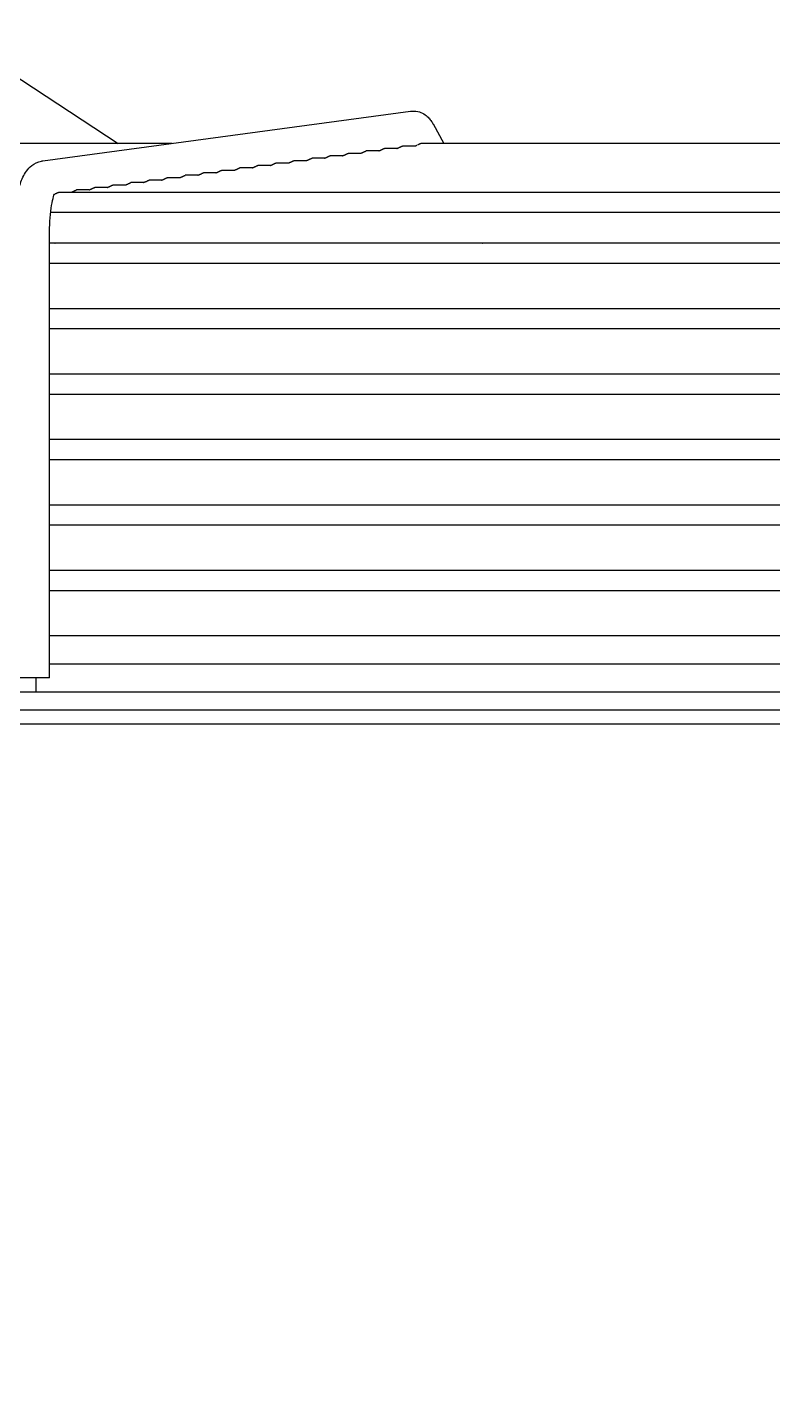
# Model space of a CAD drawing. Header units: millimetres. Extents: x 17891 to 32328, y 18593 to 29476.
# Drawn here: x 18009.67 to 18013.8, y 18980.43 to 18987.92 of the extents above; entities that cross this region are included whole.
import ezdxf

# ---------------------------------------------------------------- set-up
doc = ezdxf.new("R2010")
doc.units = ezdxf.units.MM
doc.header["$LTSCALE"] = 5
doc.layers.add('UNIT', color=6, linetype='Continuous')
doc.layers.add('WS-NO-CONTROL', color=3, linetype='Continuous')
doc.styles.add('SUBMITTAL', font='romans.shx', dxfattribs={"width": 0.75})
doc.dimstyles.new('SUBMITTAL', dxfattribs={"dimtxt": 0.09375, "dimasz": 0.09375, "dimexe": 0.03125, "dimexo": 0.0625, "dimgap": 0.0625, "dimtad": 0, "dimdec": 4, "dimzin": 4, "dimdsep": 46, "dimlunit": 4, "dimtxsty": 'SUBMITTAL', "dimcen": 0.09375, "dimclre": 6, "dimadec": 0, "dimazin": 0, "dimtfac": 1, "dimtdec": 0, "dimtofl": 0, "dimtmove": 0, "dimatfit": 3, "dimfxl": 0, "dimfrac": 2, "dimtolj": 1, "dimtzin": 4, "dimarcsym": 0})

msp = doc.modelspace()

# ---------------------------------------------------------------- linework, layer by layer
at = {"layer": 'UNIT'}
for p, q in [((18009.2369, 18987.8889), (18010.1738, 18987.2749)), ((18009.7571, 18987.1783), (18011.7925, 18987.4529)), ((18011.9174, 18987.383), (18011.9774, 18987.2749)), ((18010.4732, 18987.2749), (18008.9676, 18987.2749)), ((18011.6169, 18987.2331), (18011.5482, 18987.2331)), ((18011.7171, 18987.2466), (18011.6485, 18987.2466)), ((18011.8171, 18987.2601), (18011.7487, 18987.2601)), ((18015.8531, 18987.2749), (18011.8506, 18987.2749)), ((18011.116, 18987.1657), (18011.0471, 18987.1657)), ((18011.2162, 18987.1791), (18011.1473, 18987.1791)), ((18011.3164, 18987.1926), (18011.2476, 18987.1926)), ((18011.4166, 18987.2061), (18011.3478, 18987.2061)), ((18011.5167, 18987.2196), (18011.448, 18987.2196)), ((18010.5149, 18987.0847), (18010.4458, 18987.0847)), ((18010.6151, 18987.0982), (18010.546, 18987.0982)), ((18010.7153, 18987.1117), (18010.6462, 18987.1117)), ((18010.8155, 18987.1252), (18010.7464, 18987.1252)), ((18010.9156, 18987.1387), (18010.8467, 18987.1387)), ((18011.0158, 18987.1522), (18010.9469, 18987.1522)), ((18010.014, 18987.0172), (18009.9446, 18987.0172)), ((18010.1142, 18987.0307), (18010.0449, 18987.0307)), ((18010.2144, 18987.0442), (18010.1451, 18987.0442)), ((18010.3145, 18987.0577), (18010.2453, 18987.0577)), ((18010.4147, 18987.0712), (18010.3455, 18987.0712)), ((18017.8593, 18987.0037), (18009.8444, 18987.0037)), ((18009.8008, 18986.8935), (18017.903, 18986.8935)), ((18009.7949, 18984.3163), (18009.7949, 18986.7856)), ((18017.9088, 18986.7218), (18009.7949, 18986.7218)), ((18009.8239, 18986.7232), (18009.826, 18986.7218)), ((18010.5735, 18986.7232), (18010.5735, 18986.7218)), ((18009.7949, 18986.6115), (18017.9088, 18986.6115)), ((18017.9088, 18986.3596), (18009.7949, 18986.3596)), ((18009.7949, 18986.2493), (18017.9088, 18986.2493)), ((18017.9088, 18985.9974), (18009.7949, 18985.9974)), ((18009.7949, 18985.8871), (18017.9088, 18985.8871)), ((18017.9088, 18985.6352), (18009.7949, 18985.6352)), ((18009.7949, 18985.5249), (18017.9088, 18985.5249)), ((18017.9088, 18985.2729), (18009.7949, 18985.2729)), ((18009.7949, 18985.1627), (18017.9088, 18985.1627)), ((18017.9088, 18984.9107), (18009.7949, 18984.9107)), ((18009.7949, 18984.8005), (18017.9088, 18984.8005)), ((18017.9088, 18984.5485), (18009.7949, 18984.5485)), ((18009.7949, 18984.395), (18017.9088, 18984.395)), ((18009.7949, 18984.3163), (18009.5981, 18984.3163)), ((18009.7209, 18984.2395), (18009.7209, 18984.3163)), ((18009.2259, 18984.2395), (18018.4778, 18984.2395)), ((17996.9818, 18984.1391), (18030.7219, 18984.1391)), ((18030.7219, 18984.0604), (17996.9818, 18984.0604))]:
    msp.add_line(p, q, dxfattribs=at)
for start_param, end_param in [(0.23649, 0.259134), (1.752338, 1.774981)]:
    msp.add_ellipse((18012.1355, 18986.7872), major_axis=(-0.0861, -0.0478), ratio=0.875426, start_param=start_param, end_param=end_param, dxfattribs=at)
for points, knots in [([(18011.7925, 18987.4529), (18011.8058, 18987.4547), (18011.8199, 18987.454), (18011.8455, 18987.4482), (18011.857, 18987.4432), (18011.876, 18987.4319), (18011.8836, 18987.4256), (18011.8964, 18987.4132), (18011.9015, 18987.407), (18011.9103, 18987.3949), (18011.914, 18987.389), (18011.9173, 18987.3831), (18011.9174, 18987.383), (18011.9174, 18987.383)], [3.1066861, 3.1066861, 3.1066861, 3.1066861, 3.1999885, 3.1999885, 3.2942363, 3.2942363, 3.388484, 3.388484, 3.4827318, 3.4827318, 3.5769796, 3.5769796, 3.577925, 3.577925, 3.577925, 3.577925]), ([(18011.5167, 18987.2196), (18011.518, 18987.2201), (18011.5192, 18987.2206), (18011.5204, 18987.221), (18011.5217, 18987.2215), (18011.5229, 18987.222), (18011.5241, 18987.2225), (18011.5253, 18987.223), (18011.5264, 18987.2235), (18011.5275, 18987.224), (18011.5286, 18987.2245), (18011.5296, 18987.225), (18011.5306, 18987.2254), (18011.5316, 18987.2259), (18011.5325, 18987.2263), (18011.5334, 18987.2268), (18011.5343, 18987.2272), (18011.5351, 18987.2276), (18011.5359, 18987.228), (18011.5367, 18987.2284), (18011.5375, 18987.2288), (18011.5382, 18987.2292), (18011.539, 18987.2295), (18011.5397, 18987.2299), (18011.5403, 18987.2302), (18011.541, 18987.2305), (18011.5416, 18987.2308), (18011.5422, 18987.231), (18011.5427, 18987.2313), (18011.5433, 18987.2315), (18011.5438, 18987.2318), (18011.5443, 18987.232), (18011.5448, 18987.2322), (18011.5452, 18987.2323), (18011.5456, 18987.2325), (18011.546, 18987.2326), (18011.5464, 18987.2328), (18011.5468, 18987.2329), (18011.5471, 18987.233), (18011.5474, 18987.233), (18011.5477, 18987.2331), (18011.5479, 18987.2331), (18011.5481, 18987.2331), (18011.5482, 18987.2331), (18011.5482, 18987.2331), (18011.5482, 18987.2331)], [0.17268, 0.17268, 0.17268, 0.17268, 0.195122, 0.195122, 0.195122, 0.2195122, 0.2195122, 0.2195122, 0.2439024, 0.2439024, 0.2439024, 0.2682927, 0.2682927, 0.2682927, 0.2926829, 0.2926829, 0.2926829, 0.3170732, 0.3170732, 0.3170732, 0.3414634, 0.3414634, 0.3414634, 0.3658537, 0.3658537, 0.3658537, 0.3902439, 0.3902439, 0.3902439, 0.4146341, 0.4146341, 0.4146341, 0.4390244, 0.4390244, 0.4390244, 0.4634146, 0.4634146, 0.4634146, 0.4878049, 0.4878049, 0.4878049, 0.5121951, 0.5121951, 0.5121951, 0.515732, 0.515732, 0.515732, 0.515732]), ([(18011.6169, 18987.2331), (18011.6182, 18987.2336), (18011.6195, 18987.2341), (18011.6206, 18987.2345), (18011.6219, 18987.235), (18011.6232, 18987.2355), (18011.6243, 18987.236), (18011.6255, 18987.2365), (18011.6266, 18987.237), (18011.6277, 18987.2375), (18011.6288, 18987.238), (18011.6298, 18987.2385), (18011.6308, 18987.2389), (18011.6318, 18987.2394), (18011.6327, 18987.2399), (18011.6336, 18987.2403), (18011.6345, 18987.2407), (18011.6354, 18987.2411), (18011.6362, 18987.2415), (18011.637, 18987.2419), (18011.6377, 18987.2423), (18011.6385, 18987.2427), (18011.6392, 18987.243), (18011.6399, 18987.2434), (18011.6405, 18987.2437), (18011.6412, 18987.244), (18011.6418, 18987.2443), (18011.6424, 18987.2445), (18011.643, 18987.2448), (18011.6435, 18987.245), (18011.644, 18987.2453), (18011.6445, 18987.2455), (18011.645, 18987.2457), (18011.6454, 18987.2458), (18011.6459, 18987.246), (18011.6462, 18987.2461), (18011.6466, 18987.2463), (18011.647, 18987.2464), (18011.6473, 18987.2465), (18011.6476, 18987.2465), (18011.6479, 18987.2466), (18011.6481, 18987.2466), (18011.6484, 18987.2466), (18011.6484, 18987.2466), (18011.6484, 18987.2466), (18011.6485, 18987.2466)], [0.1723275, 0.1723275, 0.1723275, 0.1723275, 0.195122, 0.195122, 0.195122, 0.2195122, 0.2195122, 0.2195122, 0.2439024, 0.2439024, 0.2439024, 0.2682927, 0.2682927, 0.2682927, 0.2926829, 0.2926829, 0.2926829, 0.3170732, 0.3170732, 0.3170732, 0.3414634, 0.3414634, 0.3414634, 0.3658537, 0.3658537, 0.3658537, 0.3902439, 0.3902439, 0.3902439, 0.4146341, 0.4146341, 0.4146341, 0.4390244, 0.4390244, 0.4390244, 0.4634146, 0.4634146, 0.4634146, 0.4878049, 0.4878049, 0.4878049, 0.5121951, 0.5121951, 0.5121951, 0.5157454, 0.5157454, 0.5157454, 0.5157454]), ([(18011.7171, 18987.2466), (18011.7184, 18987.2471), (18011.7197, 18987.2476), (18011.7209, 18987.248), (18011.7222, 18987.2485), (18011.7234, 18987.2491), (18011.7246, 18987.2496), (18011.7257, 18987.2501), (18011.7269, 18987.2505), (18011.7279, 18987.251), (18011.729, 18987.2515), (18011.7301, 18987.252), (18011.731, 18987.2524), (18011.732, 18987.2529), (18011.733, 18987.2534), (18011.7338, 18987.2538), (18011.7347, 18987.2542), (18011.7356, 18987.2546), (18011.7364, 18987.255), (18011.7372, 18987.2554), (18011.738, 18987.2558), (18011.7387, 18987.2562), (18011.7394, 18987.2565), (18011.7401, 18987.2569), (18011.7408, 18987.2572), (18011.7414, 18987.2575), (18011.742, 18987.2578), (18011.7426, 18987.258), (18011.7432, 18987.2583), (18011.7437, 18987.2585), (18011.7442, 18987.2588), (18011.7447, 18987.259), (18011.7452, 18987.2592), (18011.7456, 18987.2593), (18011.7461, 18987.2595), (18011.7465, 18987.2596), (18011.7468, 18987.2598), (18011.7472, 18987.2599), (18011.7475, 18987.26), (18011.7478, 18987.26), (18011.7481, 18987.2601), (18011.7484, 18987.2601), (18011.7486, 18987.2601), (18011.7486, 18987.2601), (18011.7487, 18987.2601), (18011.7487, 18987.2601)], [0.1719755, 0.1719755, 0.1719755, 0.1719755, 0.195122, 0.195122, 0.195122, 0.2195122, 0.2195122, 0.2195122, 0.2439024, 0.2439024, 0.2439024, 0.2682927, 0.2682927, 0.2682927, 0.2926829, 0.2926829, 0.2926829, 0.3170732, 0.3170732, 0.3170732, 0.3414634, 0.3414634, 0.3414634, 0.3658537, 0.3658537, 0.3658537, 0.3902439, 0.3902439, 0.3902439, 0.4146341, 0.4146341, 0.4146341, 0.4390244, 0.4390244, 0.4390244, 0.4634146, 0.4634146, 0.4634146, 0.4878049, 0.4878049, 0.4878049, 0.5121951, 0.5121951, 0.5121951, 0.5157586, 0.5157586, 0.5157586, 0.5157586]), ([(18011.8171, 18987.2601), (18011.8174, 18987.2602), (18011.8177, 18987.2603), (18011.818, 18987.2605), (18011.8194, 18987.261), (18011.8207, 18987.2615), (18011.8221, 18987.262), (18011.8234, 18987.2626), (18011.8246, 18987.2631), (18011.8258, 18987.2636), (18011.827, 18987.2642), (18011.8282, 18987.2647), (18011.8293, 18987.2652)], [0.16559879, 0.16559879, 0.16559879, 0.16559879, 0.17073171, 0.17073171, 0.17073171, 0.19512195, 0.19512195, 0.19512195, 0.2195122, 0.2195122, 0.2195122, 0.24390244, 0.24390244, 0.24390244, 0.24390244]), ([(18011.8325, 18987.2667), (18011.8335, 18987.2672), (18011.8344, 18987.2677), (18011.8353, 18987.2682), (18011.8363, 18987.2686), (18011.8371, 18987.2691), (18011.838, 18987.2695), (18011.8388, 18987.2699), (18011.8396, 18987.2703), (18011.8403, 18987.2707), (18011.8411, 18987.2711), (18011.8418, 18987.2714), (18011.8425, 18987.2717), (18011.8431, 18987.2721), (18011.8438, 18987.2724), (18011.8443, 18987.2727), (18011.8449, 18987.273), (18011.8455, 18987.2732), (18011.846, 18987.2734), (18011.8465, 18987.2737), (18011.847, 18987.2739), (18011.8475, 18987.2741), (18011.8479, 18987.2742), (18011.8483, 18987.2744), (18011.8487, 18987.2745), (18011.8491, 18987.2746), (18011.8494, 18987.2747), (18011.8497, 18987.2748), (18011.85, 18987.2748), (18011.8503, 18987.2749), (18011.8505, 18987.2749), (18011.8505, 18987.2749), (18011.8506, 18987.2749), (18011.8506, 18987.2749)], [0.2682927, 0.2682927, 0.2682927, 0.2682927, 0.2926829, 0.2926829, 0.2926829, 0.3170732, 0.3170732, 0.3170732, 0.3414634, 0.3414634, 0.3414634, 0.3658537, 0.3658537, 0.3658537, 0.3902439, 0.3902439, 0.3902439, 0.4146341, 0.4146341, 0.4146341, 0.4390244, 0.4390244, 0.4390244, 0.4634146, 0.4634146, 0.4634146, 0.4878049, 0.4878049, 0.4878049, 0.5121951, 0.5121951, 0.5121951, 0.5152045, 0.5152045, 0.5152045, 0.5152045]), ([(18009.5981, 18986.7856), (18009.5981, 18986.8185), (18009.5994, 18986.8513), (18009.6046, 18986.9146), (18009.6085, 18986.9451), (18009.6188, 18987.0019), (18009.6253, 18987.0283), (18009.6418, 18987.0769), (18009.6514, 18987.0993), (18009.6752, 18987.132), (18009.6843, 18987.1425), (18009.7103, 18987.1629), (18009.7285, 18987.173), (18009.7527, 18987.1776), (18009.7549, 18987.178), (18009.7571, 18987.1783)], [1.570796, 1.570796, 1.570796, 1.570796, 1.877974, 1.877974, 2.185152, 2.185152, 2.49233, 2.49233, 2.799508, 2.799508, 2.940974, 2.940974, 3.091858, 3.091858, 3.106686, 3.106686, 3.106686, 3.106686]), ([(18011.0158, 18987.1522), (18011.017, 18987.1526), (18011.0181, 18987.153), (18011.0192, 18987.1534), (18011.0205, 18987.154), (18011.0217, 18987.1545), (18011.0229, 18987.155), (18011.0241, 18987.1555), (18011.0252, 18987.156), (18011.0263, 18987.1565), (18011.0274, 18987.1569), (18011.0284, 18987.1574), (18011.0294, 18987.1579), (18011.0304, 18987.1584), (18011.0313, 18987.1588), (18011.0322, 18987.1593), (18011.0331, 18987.1597), (18011.034, 18987.1601), (18011.0348, 18987.1605), (18011.0356, 18987.1609), (18011.0364, 18987.1613), (18011.0371, 18987.1616), (18011.0378, 18987.162), (18011.0385, 18987.1623), (18011.0392, 18987.1627), (18011.0398, 18987.163), (18011.0404, 18987.1633), (18011.041, 18987.1635), (18011.0416, 18987.1638), (18011.0421, 18987.1641), (18011.0426, 18987.1643), (18011.0432, 18987.1645), (18011.0436, 18987.1647), (18011.0441, 18987.1649), (18011.0445, 18987.165), (18011.0449, 18987.1652), (18011.0453, 18987.1653), (18011.0456, 18987.1654), (18011.046, 18987.1655), (18011.0462, 18987.1655), (18011.0465, 18987.1656), (18011.0468, 18987.1656), (18011.047, 18987.1657), (18011.0471, 18987.1657), (18011.0471, 18987.1657), (18011.0471, 18987.1657)], [0.1744428, 0.1744428, 0.1744428, 0.1744428, 0.195122, 0.195122, 0.195122, 0.2195122, 0.2195122, 0.2195122, 0.2439024, 0.2439024, 0.2439024, 0.2682927, 0.2682927, 0.2682927, 0.2926829, 0.2926829, 0.2926829, 0.3170732, 0.3170732, 0.3170732, 0.3414634, 0.3414634, 0.3414634, 0.3658537, 0.3658537, 0.3658537, 0.3902439, 0.3902439, 0.3902439, 0.4146341, 0.4146341, 0.4146341, 0.4390244, 0.4390244, 0.4390244, 0.4634146, 0.4634146, 0.4634146, 0.4878049, 0.4878049, 0.4878049, 0.5121951, 0.5121951, 0.5121951, 0.5156642, 0.5156642, 0.5156642, 0.5156642]), ([(18011.116, 18987.1657), (18011.1172, 18987.1661), (18011.1183, 18987.1665), (18011.1194, 18987.167), (18011.1207, 18987.1675), (18011.122, 18987.168), (18011.1231, 18987.1685), (18011.1243, 18987.169), (18011.1254, 18987.1695), (18011.1265, 18987.17), (18011.1276, 18987.1705), (18011.1286, 18987.1709), (18011.1296, 18987.1714), (18011.1306, 18987.1719), (18011.1316, 18987.1723), (18011.1324, 18987.1728), (18011.1333, 18987.1732), (18011.1342, 18987.1736), (18011.135, 18987.174), (18011.1358, 18987.1744), (18011.1366, 18987.1748), (18011.1373, 18987.1752), (18011.1381, 18987.1755), (18011.1387, 18987.1758), (18011.1394, 18987.1762), (18011.1401, 18987.1765), (18011.1407, 18987.1768), (18011.1412, 18987.177), (18011.1418, 18987.1773), (18011.1424, 18987.1776), (18011.1429, 18987.1778), (18011.1434, 18987.178), (18011.1438, 18987.1782), (18011.1443, 18987.1784), (18011.1447, 18987.1785), (18011.1451, 18987.1787), (18011.1455, 18987.1788), (18011.1458, 18987.1789), (18011.1462, 18987.179), (18011.1465, 18987.179), (18011.1468, 18987.1791), (18011.147, 18987.1791), (18011.1472, 18987.1791), (18011.1473, 18987.1791), (18011.1473, 18987.1791), (18011.1473, 18987.1791)], [0.1740907, 0.1740907, 0.1740907, 0.1740907, 0.195122, 0.195122, 0.195122, 0.2195122, 0.2195122, 0.2195122, 0.2439024, 0.2439024, 0.2439024, 0.2682927, 0.2682927, 0.2682927, 0.2926829, 0.2926829, 0.2926829, 0.3170732, 0.3170732, 0.3170732, 0.3414634, 0.3414634, 0.3414634, 0.3658537, 0.3658537, 0.3658537, 0.3902439, 0.3902439, 0.3902439, 0.4146341, 0.4146341, 0.4146341, 0.4390244, 0.4390244, 0.4390244, 0.4634146, 0.4634146, 0.4634146, 0.4878049, 0.4878049, 0.4878049, 0.5121951, 0.5121951, 0.5121951, 0.5156779, 0.5156779, 0.5156779, 0.5156779]), ([(18011.2162, 18987.1791), (18011.2174, 18987.1796), (18011.2186, 18987.18), (18011.2197, 18987.1805), (18011.221, 18987.181), (18011.2222, 18987.1815), (18011.2234, 18987.182), (18011.2246, 18987.1825), (18011.2257, 18987.183), (18011.2268, 18987.1835), (18011.2278, 18987.184), (18011.2289, 18987.1844), (18011.2299, 18987.1849), (18011.2308, 18987.1854), (18011.2318, 18987.1858), (18011.2327, 18987.1863), (18011.2336, 18987.1867), (18011.2344, 18987.1871), (18011.2352, 18987.1875), (18011.2361, 18987.1879), (18011.2368, 18987.1883), (18011.2376, 18987.1887), (18011.2383, 18987.189), (18011.239, 18987.1893), (18011.2396, 18987.1897), (18011.2403, 18987.19), (18011.2409, 18987.1903), (18011.2415, 18987.1905), (18011.2421, 18987.1908), (18011.2426, 18987.1911), (18011.2431, 18987.1913), (18011.2436, 18987.1915), (18011.2441, 18987.1917), (18011.2445, 18987.1919), (18011.2449, 18987.192), (18011.2453, 18987.1922), (18011.2457, 18987.1923), (18011.2461, 18987.1924), (18011.2464, 18987.1925), (18011.2467, 18987.1925), (18011.247, 18987.1926), (18011.2472, 18987.1926), (18011.2475, 18987.1926), (18011.2475, 18987.1926), (18011.2475, 18987.1926), (18011.2476, 18987.1926)], [0.1737382, 0.1737382, 0.1737382, 0.1737382, 0.195122, 0.195122, 0.195122, 0.2195122, 0.2195122, 0.2195122, 0.2439024, 0.2439024, 0.2439024, 0.2682927, 0.2682927, 0.2682927, 0.2926829, 0.2926829, 0.2926829, 0.3170732, 0.3170732, 0.3170732, 0.3414634, 0.3414634, 0.3414634, 0.3658537, 0.3658537, 0.3658537, 0.3902439, 0.3902439, 0.3902439, 0.4146341, 0.4146341, 0.4146341, 0.4390244, 0.4390244, 0.4390244, 0.4634146, 0.4634146, 0.4634146, 0.4878049, 0.4878049, 0.4878049, 0.5121951, 0.5121951, 0.5121951, 0.5156915, 0.5156915, 0.5156915, 0.5156915]), ([(18011.3164, 18987.1926), (18011.3176, 18987.1931), (18011.3188, 18987.1935), (18011.3199, 18987.194), (18011.3212, 18987.1945), (18011.3224, 18987.195), (18011.3236, 18987.1955), (18011.3248, 18987.196), (18011.3259, 18987.1965), (18011.327, 18987.197), (18011.3281, 18987.1975), (18011.3291, 18987.198), (18011.3301, 18987.1984), (18011.3311, 18987.1989), (18011.332, 18987.1993), (18011.3329, 18987.1998), (18011.3338, 18987.2002), (18011.3347, 18987.2006), (18011.3355, 18987.201), (18011.3363, 18987.2014), (18011.3371, 18987.2018), (18011.3378, 18987.2022), (18011.3385, 18987.2025), (18011.3392, 18987.2028), (18011.3399, 18987.2032), (18011.3405, 18987.2035), (18011.3411, 18987.2038), (18011.3417, 18987.204), (18011.3423, 18987.2043), (18011.3428, 18987.2045), (18011.3433, 18987.2048), (18011.3438, 18987.205), (18011.3443, 18987.2052), (18011.3447, 18987.2053), (18011.3452, 18987.2055), (18011.3456, 18987.2057), (18011.3459, 18987.2058), (18011.3463, 18987.2059), (18011.3466, 18987.206), (18011.3469, 18987.206), (18011.3472, 18987.2061), (18011.3475, 18987.2061), (18011.3477, 18987.2061), (18011.3477, 18987.2061), (18011.3478, 18987.2061), (18011.3478, 18987.2061)], [0.1733855, 0.1733855, 0.1733855, 0.1733855, 0.195122, 0.195122, 0.195122, 0.2195122, 0.2195122, 0.2195122, 0.2439024, 0.2439024, 0.2439024, 0.2682927, 0.2682927, 0.2682927, 0.2926829, 0.2926829, 0.2926829, 0.3170732, 0.3170732, 0.3170732, 0.3414634, 0.3414634, 0.3414634, 0.3658537, 0.3658537, 0.3658537, 0.3902439, 0.3902439, 0.3902439, 0.4146341, 0.4146341, 0.4146341, 0.4390244, 0.4390244, 0.4390244, 0.4634146, 0.4634146, 0.4634146, 0.4878049, 0.4878049, 0.4878049, 0.5121951, 0.5121951, 0.5121951, 0.5157051, 0.5157051, 0.5157051, 0.5157051]), ([(18011.4166, 18987.2061), (18011.4178, 18987.2066), (18011.419, 18987.207), (18011.4202, 18987.2075), (18011.4214, 18987.208), (18011.4227, 18987.2085), (18011.4239, 18987.209), (18011.425, 18987.2095), (18011.4262, 18987.21), (18011.4272, 18987.2105), (18011.4283, 18987.211), (18011.4293, 18987.2115), (18011.4303, 18987.2119), (18011.4313, 18987.2124), (18011.4323, 18987.2128), (18011.4331, 18987.2133), (18011.434, 18987.2137), (18011.4349, 18987.2141), (18011.4357, 18987.2145), (18011.4365, 18987.2149), (18011.4373, 18987.2153), (18011.438, 18987.2157), (18011.4387, 18987.216), (18011.4394, 18987.2164), (18011.4401, 18987.2167), (18011.4407, 18987.217), (18011.4414, 18987.2173), (18011.4419, 18987.2175), (18011.4425, 18987.2178), (18011.443, 18987.218), (18011.4436, 18987.2183), (18011.4441, 18987.2185), (18011.4445, 18987.2187), (18011.445, 18987.2188), (18011.4454, 18987.219), (18011.4458, 18987.2192), (18011.4462, 18987.2193), (18011.4465, 18987.2194), (18011.4469, 18987.2195), (18011.4471, 18987.2195), (18011.4474, 18987.2196), (18011.4477, 18987.2196), (18011.4479, 18987.2196), (18011.4479, 18987.2196), (18011.448, 18987.2196), (18011.448, 18987.2196)], [0.1730327, 0.1730327, 0.1730327, 0.1730327, 0.195122, 0.195122, 0.195122, 0.2195122, 0.2195122, 0.2195122, 0.2439024, 0.2439024, 0.2439024, 0.2682927, 0.2682927, 0.2682927, 0.2926829, 0.2926829, 0.2926829, 0.3170732, 0.3170732, 0.3170732, 0.3414634, 0.3414634, 0.3414634, 0.3658537, 0.3658537, 0.3658537, 0.3902439, 0.3902439, 0.3902439, 0.4146341, 0.4146341, 0.4146341, 0.4390244, 0.4390244, 0.4390244, 0.4634146, 0.4634146, 0.4634146, 0.4878049, 0.4878049, 0.4878049, 0.5121951, 0.5121951, 0.5121951, 0.5157186, 0.5157186, 0.5157186, 0.5157186]), ([(18010.4147, 18987.0712), (18010.4158, 18987.0716), (18010.4168, 18987.072), (18010.4178, 18987.0724), (18010.419, 18987.0729), (18010.4203, 18987.0734), (18010.4215, 18987.0739), (18010.4227, 18987.0744), (18010.4238, 18987.0749), (18010.4249, 18987.0754), (18010.426, 18987.0759), (18010.427, 18987.0764), (18010.428, 18987.0768), (18010.429, 18987.0773), (18010.4299, 18987.0778), (18010.4308, 18987.0782), (18010.4317, 18987.0787), (18010.4326, 18987.0791), (18010.4334, 18987.0795), (18010.4342, 18987.0799), (18010.435, 18987.0803), (18010.4357, 18987.0806), (18010.4364, 18987.081), (18010.4371, 18987.0813), (18010.4378, 18987.0817), (18010.4384, 18987.082), (18010.4391, 18987.0823), (18010.4396, 18987.0825), (18010.4402, 18987.0828), (18010.4408, 18987.0831), (18010.4413, 18987.0833), (18010.4418, 18987.0835), (18010.4423, 18987.0837), (18010.4427, 18987.0839), (18010.4431, 18987.084), (18010.4435, 18987.0842), (18010.4439, 18987.0843), (18010.4443, 18987.0844), (18010.4446, 18987.0845), (18010.4449, 18987.0846), (18010.4452, 18987.0846), (18010.4455, 18987.0847), (18010.4457, 18987.0847), (18010.4457, 18987.0847), (18010.4457, 18987.0847), (18010.4458, 18987.0847)], [0.1765439, 0.1765439, 0.1765439, 0.1765439, 0.195122, 0.195122, 0.195122, 0.2195122, 0.2195122, 0.2195122, 0.2439024, 0.2439024, 0.2439024, 0.2682927, 0.2682927, 0.2682927, 0.2926829, 0.2926829, 0.2926829, 0.3170732, 0.3170732, 0.3170732, 0.3414634, 0.3414634, 0.3414634, 0.3658537, 0.3658537, 0.3658537, 0.3902439, 0.3902439, 0.3902439, 0.4146341, 0.4146341, 0.4146341, 0.4390244, 0.4390244, 0.4390244, 0.4634146, 0.4634146, 0.4634146, 0.4878049, 0.4878049, 0.4878049, 0.5121951, 0.5121951, 0.5121951, 0.5155818, 0.5155818, 0.5155818, 0.5155818]), ([(18010.5149, 18987.0847), (18010.516, 18987.0851), (18010.517, 18987.0855), (18010.518, 18987.0859), (18010.5193, 18987.0864), (18010.5205, 18987.0869), (18010.5217, 18987.0874), (18010.5229, 18987.0879), (18010.524, 18987.0884), (18010.5251, 18987.0889), (18010.5262, 18987.0894), (18010.5272, 18987.0899), (18010.5282, 18987.0904), (18010.5292, 18987.0908), (18010.5301, 18987.0913), (18010.531, 18987.0917), (18010.5319, 18987.0922), (18010.5328, 18987.0926), (18010.5336, 18987.093), (18010.5344, 18987.0934), (18010.5352, 18987.0938), (18010.5359, 18987.0941), (18010.5367, 18987.0945), (18010.5374, 18987.0948), (18010.538, 18987.0952), (18010.5387, 18987.0955), (18010.5393, 18987.0958), (18010.5399, 18987.096), (18010.5405, 18987.0963), (18010.541, 18987.0966), (18010.5415, 18987.0968), (18010.542, 18987.097), (18010.5425, 18987.0972), (18010.5429, 18987.0974), (18010.5434, 18987.0975), (18010.5438, 18987.0977), (18010.5441, 18987.0978), (18010.5445, 18987.0979), (18010.5448, 18987.098), (18010.5451, 18987.0981), (18010.5454, 18987.0981), (18010.5457, 18987.0982), (18010.5459, 18987.0982), (18010.5459, 18987.0982), (18010.546, 18987.0982), (18010.546, 18987.0982)], [0.1761954, 0.1761954, 0.1761954, 0.1761954, 0.195122, 0.195122, 0.195122, 0.2195122, 0.2195122, 0.2195122, 0.2439024, 0.2439024, 0.2439024, 0.2682927, 0.2682927, 0.2682927, 0.2926829, 0.2926829, 0.2926829, 0.3170732, 0.3170732, 0.3170732, 0.3414634, 0.3414634, 0.3414634, 0.3658537, 0.3658537, 0.3658537, 0.3902439, 0.3902439, 0.3902439, 0.4146341, 0.4146341, 0.4146341, 0.4390244, 0.4390244, 0.4390244, 0.4634146, 0.4634146, 0.4634146, 0.4878049, 0.4878049, 0.4878049, 0.5121951, 0.5121951, 0.5121951, 0.5155955, 0.5155955, 0.5155955, 0.5155955]), ([(18010.6151, 18987.0982), (18010.6162, 18987.0986), (18010.6172, 18987.099), (18010.6182, 18987.0994), (18010.6195, 18987.0999), (18010.6208, 18987.1004), (18010.6219, 18987.1009), (18010.6231, 18987.1014), (18010.6243, 18987.1019), (18010.6253, 18987.1024), (18010.6264, 18987.1029), (18010.6275, 18987.1034), (18010.6285, 18987.1039), (18010.6294, 18987.1043), (18010.6304, 18987.1048), (18010.6313, 18987.1052), (18010.6322, 18987.1057), (18010.633, 18987.1061), (18010.6338, 18987.1065), (18010.6347, 18987.1069), (18010.6354, 18987.1073), (18010.6362, 18987.1076), (18010.6369, 18987.108), (18010.6376, 18987.1083), (18010.6382, 18987.1087), (18010.6389, 18987.109), (18010.6395, 18987.1093), (18010.6401, 18987.1095), (18010.6407, 18987.1098), (18010.6412, 18987.1101), (18010.6417, 18987.1103), (18010.6422, 18987.1105), (18010.6427, 18987.1107), (18010.6432, 18987.1109), (18010.6436, 18987.111), (18010.644, 18987.1112), (18010.6444, 18987.1113), (18010.6447, 18987.1114), (18010.6451, 18987.1115), (18010.6453, 18987.1116), (18010.6456, 18987.1116), (18010.6459, 18987.1117), (18010.6461, 18987.1117), (18010.6462, 18987.1117), (18010.6462, 18987.1117), (18010.6462, 18987.1117)], [0.1758462, 0.1758462, 0.1758462, 0.1758462, 0.195122, 0.195122, 0.195122, 0.2195122, 0.2195122, 0.2195122, 0.2439024, 0.2439024, 0.2439024, 0.2682927, 0.2682927, 0.2682927, 0.2926829, 0.2926829, 0.2926829, 0.3170732, 0.3170732, 0.3170732, 0.3414634, 0.3414634, 0.3414634, 0.3658537, 0.3658537, 0.3658537, 0.3902439, 0.3902439, 0.3902439, 0.4146341, 0.4146341, 0.4146341, 0.4390244, 0.4390244, 0.4390244, 0.4634146, 0.4634146, 0.4634146, 0.4878049, 0.4878049, 0.4878049, 0.5121951, 0.5121951, 0.5121951, 0.5156093, 0.5156093, 0.5156093, 0.5156093]), ([(18010.7153, 18987.1117), (18010.7164, 18987.1121), (18010.7174, 18987.1125), (18010.7185, 18987.1129), (18010.7198, 18987.1134), (18010.721, 18987.1139), (18010.7222, 18987.1144), (18010.7234, 18987.1149), (18010.7245, 18987.1154), (18010.7256, 18987.1159), (18010.7267, 18987.1164), (18010.7277, 18987.1169), (18010.7287, 18987.1174), (18010.7297, 18987.1178), (18010.7306, 18987.1183), (18010.7315, 18987.1187), (18010.7324, 18987.1192), (18010.7333, 18987.1196), (18010.7341, 18987.12), (18010.7349, 18987.1204), (18010.7357, 18987.1208), (18010.7364, 18987.1211), (18010.7371, 18987.1215), (18010.7378, 18987.1218), (18010.7385, 18987.1222), (18010.7391, 18987.1225), (18010.7397, 18987.1228), (18010.7403, 18987.123), (18010.7409, 18987.1233), (18010.7415, 18987.1236), (18010.742, 18987.1238), (18010.7425, 18987.124), (18010.7429, 18987.1242), (18010.7434, 18987.1244), (18010.7438, 18987.1245), (18010.7442, 18987.1247), (18010.7446, 18987.1248), (18010.7449, 18987.1249), (18010.7453, 18987.125), (18010.7456, 18987.1251), (18010.7459, 18987.1251), (18010.7461, 18987.1252), (18010.7463, 18987.1252), (18010.7464, 18987.1252), (18010.7464, 18987.1252), (18010.7464, 18987.1252)], [0.1754963, 0.1754963, 0.1754963, 0.1754963, 0.195122, 0.195122, 0.195122, 0.2195122, 0.2195122, 0.2195122, 0.2439024, 0.2439024, 0.2439024, 0.2682927, 0.2682927, 0.2682927, 0.2926829, 0.2926829, 0.2926829, 0.3170732, 0.3170732, 0.3170732, 0.3414634, 0.3414634, 0.3414634, 0.3658537, 0.3658537, 0.3658537, 0.3902439, 0.3902439, 0.3902439, 0.4146341, 0.4146341, 0.4146341, 0.4390244, 0.4390244, 0.4390244, 0.4634146, 0.4634146, 0.4634146, 0.4878049, 0.4878049, 0.4878049, 0.5121951, 0.5121951, 0.5121951, 0.5156231, 0.5156231, 0.5156231, 0.5156231]), ([(18010.8155, 18987.1252), (18010.8166, 18987.1256), (18010.8177, 18987.126), (18010.8187, 18987.1264), (18010.82, 18987.1269), (18010.8212, 18987.1274), (18010.8224, 18987.1279), (18010.8236, 18987.1284), (18010.8247, 18987.1289), (18010.8258, 18987.1294), (18010.8269, 18987.1299), (18010.8279, 18987.1304), (18010.8289, 18987.1309), (18010.8299, 18987.1313), (18010.8309, 18987.1318), (18010.8317, 18987.1322), (18010.8326, 18987.1327), (18010.8335, 18987.1331), (18010.8343, 18987.1335), (18010.8351, 18987.1339), (18010.8359, 18987.1343), (18010.8366, 18987.1346), (18010.8374, 18987.135), (18010.8381, 18987.1353), (18010.8387, 18987.1357), (18010.8394, 18987.136), (18010.84, 18987.1363), (18010.8406, 18987.1365), (18010.8411, 18987.1368), (18010.8417, 18987.1371), (18010.8422, 18987.1373), (18010.8427, 18987.1375), (18010.8432, 18987.1377), (18010.8436, 18987.1379), (18010.844, 18987.138), (18010.8444, 18987.1382), (18010.8448, 18987.1383), (18010.8452, 18987.1384), (18010.8455, 18987.1385), (18010.8458, 18987.1386), (18010.8461, 18987.1386), (18010.8464, 18987.1387), (18010.8466, 18987.1387), (18010.8466, 18987.1387), (18010.8466, 18987.1387), (18010.8467, 18987.1387)], [0.1751457, 0.1751457, 0.1751457, 0.1751457, 0.195122, 0.195122, 0.195122, 0.2195122, 0.2195122, 0.2195122, 0.2439024, 0.2439024, 0.2439024, 0.2682927, 0.2682927, 0.2682927, 0.2926829, 0.2926829, 0.2926829, 0.3170732, 0.3170732, 0.3170732, 0.3414634, 0.3414634, 0.3414634, 0.3658537, 0.3658537, 0.3658537, 0.3902439, 0.3902439, 0.3902439, 0.4146341, 0.4146341, 0.4146341, 0.4390244, 0.4390244, 0.4390244, 0.4634146, 0.4634146, 0.4634146, 0.4878049, 0.4878049, 0.4878049, 0.5121951, 0.5121951, 0.5121951, 0.5156368, 0.5156368, 0.5156368, 0.5156368]), ([(18010.9156, 18987.1387), (18010.9168, 18987.1391), (18010.9179, 18987.1395), (18010.919, 18987.1399), (18010.9202, 18987.1404), (18010.9215, 18987.1409), (18010.9227, 18987.1415), (18010.9238, 18987.142), (18010.925, 18987.1425), (18010.9261, 18987.1429), (18010.9271, 18987.1434), (18010.9282, 18987.1439), (18010.9292, 18987.1444), (18010.9301, 18987.1449), (18010.9311, 18987.1453), (18010.932, 18987.1457), (18010.9329, 18987.1462), (18010.9337, 18987.1466), (18010.9345, 18987.147), (18010.9354, 18987.1474), (18010.9361, 18987.1478), (18010.9369, 18987.1481), (18010.9376, 18987.1485), (18010.9383, 18987.1488), (18010.9389, 18987.1492), (18010.9396, 18987.1495), (18010.9402, 18987.1498), (18010.9408, 18987.15), (18010.9414, 18987.1503), (18010.9419, 18987.1506), (18010.9424, 18987.1508), (18010.9429, 18987.151), (18010.9434, 18987.1512), (18010.9438, 18987.1514), (18010.9443, 18987.1515), (18010.9447, 18987.1517), (18010.945, 18987.1518), (18010.9454, 18987.1519), (18010.9457, 18987.152), (18010.946, 18987.1521), (18010.9463, 18987.1521), (18010.9466, 18987.1521), (18010.9468, 18987.1522), (18010.9468, 18987.1522), (18010.9469, 18987.1522), (18010.9469, 18987.1522)], [0.1747945, 0.1747945, 0.1747945, 0.1747945, 0.195122, 0.195122, 0.195122, 0.2195122, 0.2195122, 0.2195122, 0.2439024, 0.2439024, 0.2439024, 0.2682927, 0.2682927, 0.2682927, 0.2926829, 0.2926829, 0.2926829, 0.3170732, 0.3170732, 0.3170732, 0.3414634, 0.3414634, 0.3414634, 0.3658537, 0.3658537, 0.3658537, 0.3902439, 0.3902439, 0.3902439, 0.4146341, 0.4146341, 0.4146341, 0.4390244, 0.4390244, 0.4390244, 0.4634146, 0.4634146, 0.4634146, 0.4878049, 0.4878049, 0.4878049, 0.5121951, 0.5121951, 0.5121951, 0.5156505, 0.5156505, 0.5156505, 0.5156505]), ([(18009.9138, 18987.0037), (18009.9147, 18987.0041), (18009.9157, 18987.0044), (18009.9165, 18987.0048), (18009.9178, 18987.0053), (18009.9191, 18987.0058), (18009.9203, 18987.0063), (18009.9215, 18987.0068), (18009.9226, 18987.0073), (18009.9237, 18987.0078), (18009.9248, 18987.0083), (18009.9258, 18987.0088), (18009.9268, 18987.0093), (18009.9278, 18987.0098), (18009.9287, 18987.0102), (18009.9296, 18987.0107), (18009.9305, 18987.0111), (18009.9314, 18987.0116), (18009.9322, 18987.012), (18009.933, 18987.0124), (18009.9338, 18987.0128), (18009.9345, 18987.0131), (18009.9353, 18987.0135), (18009.936, 18987.0138), (18009.9366, 18987.0142), (18009.9373, 18987.0145), (18009.9379, 18987.0148), (18009.9385, 18987.0151), (18009.9391, 18987.0153), (18009.9396, 18987.0156), (18009.9401, 18987.0158), (18009.9407, 18987.016), (18009.9411, 18987.0162), (18009.9416, 18987.0164), (18009.942, 18987.0166), (18009.9424, 18987.0167), (18009.9428, 18987.0168), (18009.9431, 18987.0169), (18009.9435, 18987.017), (18009.9438, 18987.0171), (18009.9441, 18987.0172), (18009.9443, 18987.0172), (18009.9446, 18987.0172), (18009.9446, 18987.0172), (18009.9446, 18987.0172), (18009.9446, 18987.0172)], [0.1782737, 0.1782737, 0.1782737, 0.1782737, 0.195122, 0.195122, 0.195122, 0.2195122, 0.2195122, 0.2195122, 0.2439024, 0.2439024, 0.2439024, 0.2682927, 0.2682927, 0.2682927, 0.2926829, 0.2926829, 0.2926829, 0.3170732, 0.3170732, 0.3170732, 0.3414634, 0.3414634, 0.3414634, 0.3658537, 0.3658537, 0.3658537, 0.3902439, 0.3902439, 0.3902439, 0.4146341, 0.4146341, 0.4146341, 0.4390244, 0.4390244, 0.4390244, 0.4634146, 0.4634146, 0.4634146, 0.4878049, 0.4878049, 0.4878049, 0.5121951, 0.5121951, 0.5121951, 0.5155129, 0.5155129, 0.5155129, 0.5155129]), ([(18010.014, 18987.0172), (18010.0149, 18987.0176), (18010.0159, 18987.0179), (18010.0168, 18987.0183), (18010.0181, 18987.0188), (18010.0193, 18987.0193), (18010.0205, 18987.0198), (18010.0217, 18987.0204), (18010.0228, 18987.0209), (18010.0239, 18987.0214), (18010.025, 18987.0219), (18010.026, 18987.0223), (18010.027, 18987.0228), (18010.028, 18987.0233), (18010.029, 18987.0237), (18010.0299, 18987.0242), (18010.0308, 18987.0246), (18010.0316, 18987.0251), (18010.0325, 18987.0255), (18010.0333, 18987.0259), (18010.034, 18987.0263), (18010.0348, 18987.0266), (18010.0355, 18987.027), (18010.0362, 18987.0273), (18010.0369, 18987.0277), (18010.0375, 18987.028), (18010.0381, 18987.0283), (18010.0387, 18987.0286), (18010.0393, 18987.0288), (18010.0399, 18987.0291), (18010.0404, 18987.0293), (18010.0409, 18987.0295), (18010.0414, 18987.0297), (18010.0418, 18987.0299), (18010.0422, 18987.0301), (18010.0426, 18987.0302), (18010.043, 18987.0303), (18010.0434, 18987.0304), (18010.0437, 18987.0305), (18010.044, 18987.0306), (18010.0443, 18987.0307), (18010.0446, 18987.0307), (18010.0448, 18987.0307), (18010.0448, 18987.0307), (18010.0448, 18987.0307), (18010.0449, 18987.0307)], [0.1779295, 0.1779295, 0.1779295, 0.1779295, 0.195122, 0.195122, 0.195122, 0.2195122, 0.2195122, 0.2195122, 0.2439024, 0.2439024, 0.2439024, 0.2682927, 0.2682927, 0.2682927, 0.2926829, 0.2926829, 0.2926829, 0.3170732, 0.3170732, 0.3170732, 0.3414634, 0.3414634, 0.3414634, 0.3658537, 0.3658537, 0.3658537, 0.3902439, 0.3902439, 0.3902439, 0.4146341, 0.4146341, 0.4146341, 0.4390244, 0.4390244, 0.4390244, 0.4634146, 0.4634146, 0.4634146, 0.4878049, 0.4878049, 0.4878049, 0.5121951, 0.5121951, 0.5121951, 0.5155267, 0.5155267, 0.5155267, 0.5155267]), ([(18010.1142, 18987.0307), (18010.1151, 18987.0311), (18010.1161, 18987.0314), (18010.117, 18987.0318), (18010.1183, 18987.0323), (18010.1196, 18987.0328), (18010.1208, 18987.0334), (18010.1219, 18987.0339), (18010.1231, 18987.0344), (18010.1242, 18987.0349), (18010.1252, 18987.0354), (18010.1263, 18987.0359), (18010.1273, 18987.0363), (18010.1283, 18987.0368), (18010.1292, 18987.0373), (18010.1301, 18987.0377), (18010.131, 18987.0381), (18010.1319, 18987.0386), (18010.1327, 18987.039), (18010.1335, 18987.0394), (18010.1343, 18987.0398), (18010.135, 18987.0401), (18010.1357, 18987.0405), (18010.1364, 18987.0408), (18010.1371, 18987.0412), (18010.1378, 18987.0415), (18010.1384, 18987.0418), (18010.139, 18987.0421), (18010.1395, 18987.0423), (18010.1401, 18987.0426), (18010.1406, 18987.0428), (18010.1411, 18987.043), (18010.1416, 18987.0432), (18010.142, 18987.0434), (18010.1425, 18987.0436), (18010.1429, 18987.0437), (18010.1432, 18987.0438), (18010.1436, 18987.0439), (18010.1439, 18987.044), (18010.1442, 18987.0441), (18010.1445, 18987.0442), (18010.1448, 18987.0442), (18010.145, 18987.0442), (18010.145, 18987.0442), (18010.1451, 18987.0442), (18010.1451, 18987.0442)], [0.1775844, 0.1775844, 0.1775844, 0.1775844, 0.195122, 0.195122, 0.195122, 0.2195122, 0.2195122, 0.2195122, 0.2439024, 0.2439024, 0.2439024, 0.2682927, 0.2682927, 0.2682927, 0.2926829, 0.2926829, 0.2926829, 0.3170732, 0.3170732, 0.3170732, 0.3414634, 0.3414634, 0.3414634, 0.3658537, 0.3658537, 0.3658537, 0.3902439, 0.3902439, 0.3902439, 0.4146341, 0.4146341, 0.4146341, 0.4390244, 0.4390244, 0.4390244, 0.4634146, 0.4634146, 0.4634146, 0.4878049, 0.4878049, 0.4878049, 0.5121951, 0.5121951, 0.5121951, 0.5155404, 0.5155404, 0.5155404, 0.5155404]), ([(18010.2144, 18987.0442), (18010.2154, 18987.0446), (18010.2163, 18987.0449), (18010.2173, 18987.0453), (18010.2186, 18987.0458), (18010.2198, 18987.0464), (18010.221, 18987.0469), (18010.2222, 18987.0474), (18010.2233, 18987.0479), (18010.2244, 18987.0484), (18010.2255, 18987.0489), (18010.2265, 18987.0494), (18010.2275, 18987.0498), (18010.2285, 18987.0503), (18010.2294, 18987.0508), (18010.2303, 18987.0512), (18010.2312, 18987.0516), (18010.2321, 18987.0521), (18010.2329, 18987.0525), (18010.2337, 18987.0529), (18010.2345, 18987.0533), (18010.2352, 18987.0536), (18010.236, 18987.054), (18010.2367, 18987.0543), (18010.2373, 18987.0547), (18010.238, 18987.055), (18010.2386, 18987.0553), (18010.2392, 18987.0556), (18010.2398, 18987.0558), (18010.2403, 18987.0561), (18010.2408, 18987.0563), (18010.2413, 18987.0565), (18010.2418, 18987.0567), (18010.2422, 18987.0569), (18010.2427, 18987.0571), (18010.2431, 18987.0572), (18010.2435, 18987.0573), (18010.2438, 18987.0574), (18010.2442, 18987.0575), (18010.2445, 18987.0576), (18010.2447, 18987.0576), (18010.245, 18987.0577), (18010.2452, 18987.0577), (18010.2453, 18987.0577), (18010.2453, 18987.0577), (18010.2453, 18987.0577)], [0.1772384, 0.1772384, 0.1772384, 0.1772384, 0.195122, 0.195122, 0.195122, 0.2195122, 0.2195122, 0.2195122, 0.2439024, 0.2439024, 0.2439024, 0.2682927, 0.2682927, 0.2682927, 0.2926829, 0.2926829, 0.2926829, 0.3170732, 0.3170732, 0.3170732, 0.3414634, 0.3414634, 0.3414634, 0.3658537, 0.3658537, 0.3658537, 0.3902439, 0.3902439, 0.3902439, 0.4146341, 0.4146341, 0.4146341, 0.4390244, 0.4390244, 0.4390244, 0.4634146, 0.4634146, 0.4634146, 0.4878049, 0.4878049, 0.4878049, 0.5121951, 0.5121951, 0.5121951, 0.5155542, 0.5155542, 0.5155542, 0.5155542]), ([(18010.3145, 18987.0577), (18010.3156, 18987.0581), (18010.3166, 18987.0585), (18010.3175, 18987.0588), (18010.3188, 18987.0594), (18010.32, 18987.0599), (18010.3212, 18987.0604), (18010.3224, 18987.0609), (18010.3235, 18987.0614), (18010.3246, 18987.0619), (18010.3257, 18987.0624), (18010.3268, 18987.0629), (18010.3277, 18987.0633), (18010.3287, 18987.0638), (18010.3297, 18987.0643), (18010.3306, 18987.0647), (18010.3315, 18987.0652), (18010.3323, 18987.0656), (18010.3332, 18987.066), (18010.334, 18987.0664), (18010.3347, 18987.0668), (18010.3355, 18987.0671), (18010.3362, 18987.0675), (18010.3369, 18987.0678), (18010.3376, 18987.0682), (18010.3382, 18987.0685), (18010.3388, 18987.0688), (18010.3394, 18987.069), (18010.34, 18987.0693), (18010.3405, 18987.0696), (18010.3411, 18987.0698), (18010.3416, 18987.07), (18010.342, 18987.0702), (18010.3425, 18987.0704), (18010.3429, 18987.0706), (18010.3433, 18987.0707), (18010.3437, 18987.0708), (18010.344, 18987.0709), (18010.3444, 18987.071), (18010.3447, 18987.0711), (18010.345, 18987.0711), (18010.3452, 18987.0712), (18010.3455, 18987.0712), (18010.3455, 18987.0712), (18010.3455, 18987.0712), (18010.3455, 18987.0712)], [0.1768915, 0.1768915, 0.1768915, 0.1768915, 0.195122, 0.195122, 0.195122, 0.2195122, 0.2195122, 0.2195122, 0.2439024, 0.2439024, 0.2439024, 0.2682927, 0.2682927, 0.2682927, 0.2926829, 0.2926829, 0.2926829, 0.3170732, 0.3170732, 0.3170732, 0.3414634, 0.3414634, 0.3414634, 0.3658537, 0.3658537, 0.3658537, 0.3902439, 0.3902439, 0.3902439, 0.4146341, 0.4146341, 0.4146341, 0.4390244, 0.4390244, 0.4390244, 0.4634146, 0.4634146, 0.4634146, 0.4878049, 0.4878049, 0.4878049, 0.5121951, 0.5121951, 0.5121951, 0.515568, 0.515568, 0.515568, 0.515568]), ([(18009.7949, 18986.7856), (18009.7949, 18986.8121), (18009.7959, 18986.8385), (18009.7998, 18986.8881), (18009.8027, 18986.9112), (18009.8094, 18986.9506), (18009.8132, 18986.9672), (18009.8185, 18986.9852), (18009.82, 18986.9897), (18009.8214, 18986.9934)], [1.5707963, 1.5707963, 1.5707963, 1.5707963, 1.8648194, 1.8648194, 2.1537199, 2.1537199, 2.4236626, 2.4236626, 2.5311599, 2.5311599, 2.5311599, 2.5311599]), ([(18009.8214, 18986.9934), (18009.8221, 18986.9937), (18009.8228, 18986.994), (18009.8234, 18986.9943), (18009.8245, 18986.9948), (18009.8256, 18986.9953), (18009.8266, 18986.9958), (18009.8276, 18986.9963), (18009.8285, 18986.9967), (18009.8294, 18986.9972), (18009.8303, 18986.9976), (18009.8312, 18986.9981), (18009.832, 18986.9985), (18009.8328, 18986.9989), (18009.8336, 18986.9993), (18009.8343, 18986.9996), (18009.8351, 18987), (18009.8358, 18987.0003), (18009.8364, 18987.0007), (18009.8371, 18987.001), (18009.8377, 18987.0013), (18009.8383, 18987.0016), (18009.8389, 18987.0018), (18009.8394, 18987.0021), (18009.8399, 18987.0023), (18009.8404, 18987.0025), (18009.8409, 18987.0027), (18009.8413, 18987.0029), (18009.8418, 18987.0031), (18009.8422, 18987.0032), (18009.8426, 18987.0033), (18009.8429, 18987.0034), (18009.8433, 18987.0035), (18009.8436, 18987.0036), (18009.8438, 18987.0037), (18009.8441, 18987.0037), (18009.8443, 18987.0037), (18009.8444, 18987.0037), (18009.8444, 18987.0037), (18009.8444, 18987.0037)], [0.2291588, 0.2291588, 0.2291588, 0.2291588, 0.2439024, 0.2439024, 0.2439024, 0.2682927, 0.2682927, 0.2682927, 0.2926829, 0.2926829, 0.2926829, 0.3170732, 0.3170732, 0.3170732, 0.3414634, 0.3414634, 0.3414634, 0.3658537, 0.3658537, 0.3658537, 0.3902439, 0.3902439, 0.3902439, 0.4146341, 0.4146341, 0.4146341, 0.4390244, 0.4390244, 0.4390244, 0.4634146, 0.4634146, 0.4634146, 0.4878049, 0.4878049, 0.4878049, 0.5121951, 0.5121951, 0.5121951, 0.5154991, 0.5154991, 0.5154991, 0.5154991])]:
    msp.add_open_spline(points, degree=3, knots=knots, dxfattribs=at)

# ---------------------------------------------------------------- leaders
at = {"layer": 'WS-NO-CONTROL', "annotation_type": 0, "has_hookline": 1, "hookline_direction": 0, "text_width": 57.0471}
msp.add_leader([(17983.7415, 18973.0438), (18045.2538, 19014.5105), (18049.3264, 19014.5105)], dimstyle='SUBMITTAL', override={"dimscale": 58.18, "dimasz": 0.07, "dimgap": 0.03, "dimcen": 4.055284, "dimarcsym": 1}, dxfattribs=at)

doc.saveas('drawing.dxf')
